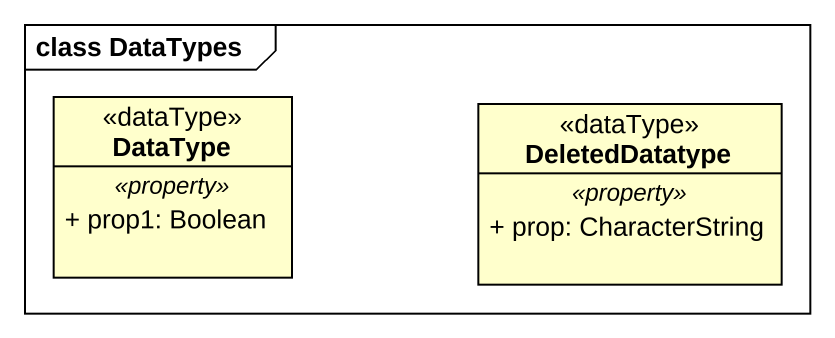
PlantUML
@startuml
mainframe class DataTypes
hide circle
hide empty members
skinparam classAttributeIconSize 0
class DataType <<dataType>> {
  .. <<property>> ..
  + prop1: Boolean
}
class DeletedDatatype <<dataType>> {
  .. <<property>> ..
  + prop: CharacterString
}
@enduml
